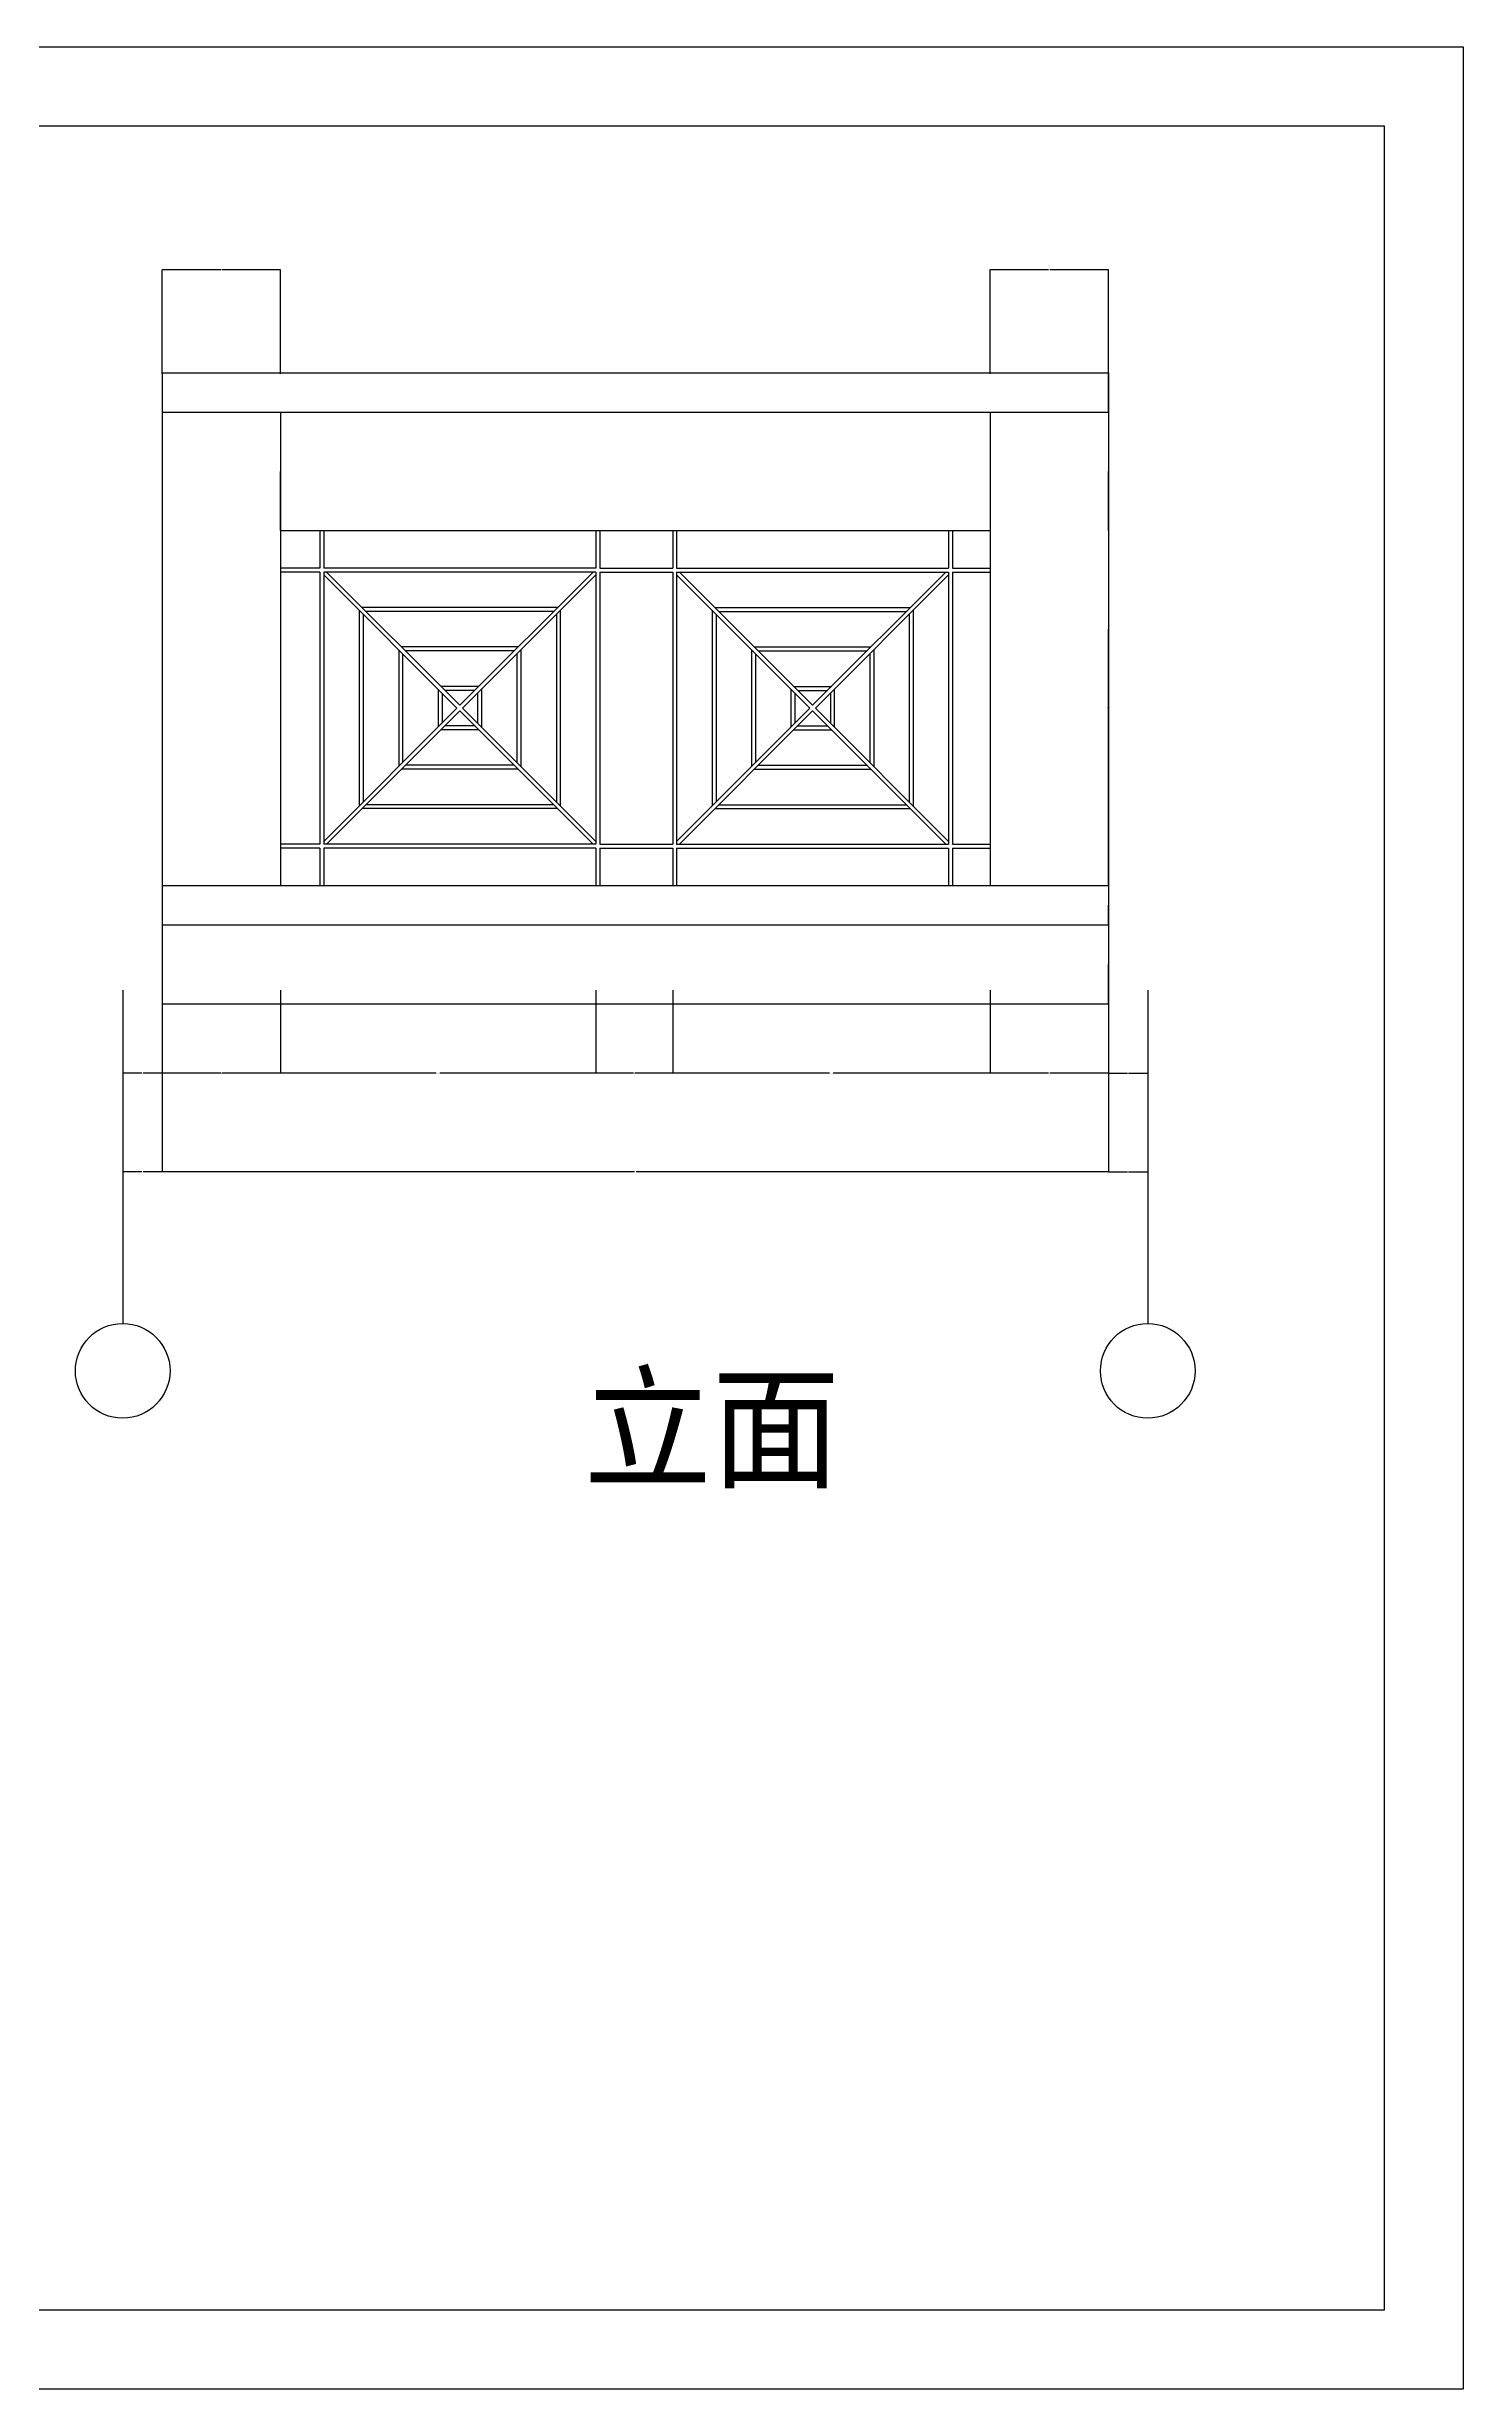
# Model space of a CAD drawing. Header units: metres. Extents: x -304948 to -288070, y -1095 to 10857.
# Drawn here: x -300136 to -296544, y -1095 to 4845 of the extents above; entities that cross this region are included whole.
import ezdxf

# ---------------------------------------------------------------- set-up
doc = ezdxf.new("R2010")
doc.units = ezdxf.units.M
for name, color, linetype in [('DIM', 3, 'Continuous'), ('TK', 143, 'Continuous'), ('WALL', 7, 'Continuous')]:
    doc.layers.add(name, color=color, linetype=linetype)
doc.dimstyles.get("Standard").update_dxf_attribs({"dimtxt": 2.5, "dimasz": 2.5, "dimexe": 1.25, "dimexo": 0.625, "dimtad": 1, "dimcen": 2.5, "dimazin": 3, "dimtfac": 1, "dimtmove": 0, "dimatfit": 3})

# ---------------------------------------------------------------- blocks, each defined once
blk = doc.blocks.new('*D134')
for p, q in [((-299843.81, 2418.27), (-299843.81, 1992.57)), ((-297443.81, 2418.27), (-297443.81, 1992.57)), ((-298645.81, 1992.57), (-299844.06, 1992.57)), ((-297443.56, 1992.57), (-298641.81, 1992.57))]:
    blk.add_line(p, q)
at = {"layer": 'Defpoints'}
for p in [(-299843.81, 2418.27), (-297443.81, 2418.27), (-297443.81, 1992.57)]:
    blk.add_point(p, dxfattribs=at)
at = {"layer": 'DIM', "insert": (-298643.81, 1992.57), "char_height": 1, "attachment_point": 5}
blk.add_mtext('2400', dxfattribs=at)
blk = doc.blocks.new('*D135')
for p, q in [((-297443.81, 2203.22), (-297443.81, 1992.57)), ((-297343.81, 2203.22), (-297343.81, 1992.57)), ((-297443.56, 1992.57), (-297395.31, 1992.57)), ((-297392.31, 1992.57), (-297344.06, 1992.57))]:
    blk.add_line(p, q)
at = {"layer": 'Defpoints'}
for p in [(-297443.81, 2203.22), (-297343.81, 2203.22), (-297443.81, 1992.57)]:
    blk.add_point(p, dxfattribs=at)
at = {"layer": 'DIM', "insert": (-297393.81, 1992.57), "char_height": 1, "attachment_point": 5}
blk.add_mtext('100', dxfattribs=at)
blk = doc.blocks.new('*D136')
for p, q in [((-297443.81, 2453.22), (-297443.81, 2242.57)), ((-297343.81, 2453.22), (-297343.81, 2242.57)), ((-297443.56, 2242.57), (-297395.31, 2242.57)), ((-297392.31, 2242.57), (-297344.06, 2242.57))]:
    blk.add_line(p, q)
at = {"layer": 'Defpoints'}
for p in [(-297443.81, 2453.22), (-297343.81, 2453.22), (-297443.81, 2242.57)]:
    blk.add_point(p, dxfattribs=at)
at = {"layer": 'DIM', "insert": (-297393.81, 2242.57), "char_height": 1, "attachment_point": 5}
blk.add_mtext('100', dxfattribs=at)
blk = doc.blocks.new('*D137')
for p, q in [((-297743.81, 2453.22), (-297743.81, 2242.57)), ((-297443.81, 2453.22), (-297443.81, 2242.57)), ((-297595.31, 2242.57), (-297744.06, 2242.57)), ((-297443.56, 2242.57), (-297592.31, 2242.57))]:
    blk.add_line(p, q)
at = {"layer": 'Defpoints'}
for p in [(-297743.81, 2453.22), (-297443.81, 2453.22), (-297443.81, 2242.57)]:
    blk.add_point(p, dxfattribs=at)
at = {"layer": 'DIM', "insert": (-297593.81, 2242.57), "char_height": 1, "attachment_point": 5}
blk.add_mtext('300', dxfattribs=at)
blk = doc.blocks.new('*D138')
for p, q in [((-297595.31, 4279.33), (-297744.06, 4279.33)), ((-297743.81, 4015.49), (-297743.81, 4279.33)), ((-297443.56, 4279.33), (-297592.31, 4279.33)), ((-297443.81, 4015.49), (-297443.81, 4279.33))]:
    blk.add_line(p, q)
at = {"layer": 'Defpoints'}
for p in [(-297443.81, 4279.33), (-297743.81, 4015.49), (-297443.81, 4015.49)]:
    blk.add_point(p, dxfattribs=at)
at = {"layer": 'DIM', "insert": (-297593.81, 4279.33), "char_height": 1, "attachment_point": 5}
blk.add_mtext('300', dxfattribs=at)
blk = doc.blocks.new('*D139')
for p, q in [((-299943.81, 2203.22), (-299943.81, 1992.57)), ((-299843.81, 2203.22), (-299843.81, 1992.57)), ((-299895.31, 1992.57), (-299944.06, 1992.57)), ((-299843.56, 1992.57), (-299892.31, 1992.57))]:
    blk.add_line(p, q)
at = {"layer": 'Defpoints'}
for p in [(-299943.81, 2203.22), (-299843.81, 2203.22), (-299843.81, 1992.57)]:
    blk.add_point(p, dxfattribs=at)
at = {"layer": 'DIM', "insert": (-299893.81, 1992.57), "char_height": 1, "attachment_point": 5}
blk.add_mtext('100', dxfattribs=at)
blk = doc.blocks.new('*D140')
for p, q in [((-299943.81, 2453.22), (-299943.81, 2242.57)), ((-299843.81, 2453.22), (-299843.81, 2242.57)), ((-299895.31, 2242.57), (-299944.06, 2242.57)), ((-299843.56, 2242.57), (-299892.31, 2242.57))]:
    blk.add_line(p, q)
at = {"layer": 'Defpoints'}
for p in [(-299943.81, 2453.22), (-299843.81, 2453.22), (-299843.81, 2242.57)]:
    blk.add_point(p, dxfattribs=at)
at = {"layer": 'DIM', "insert": (-299893.81, 2242.57), "char_height": 1, "attachment_point": 5}
blk.add_mtext('100', dxfattribs=at)
blk = doc.blocks.new('*D141')
for p, q in [((-299843.81, 2453.22), (-299843.81, 2242.57)), ((-299543.81, 2453.22), (-299543.81, 2242.57)), ((-299695.31, 2242.57), (-299844.06, 2242.57)), ((-299543.56, 2242.57), (-299692.31, 2242.57))]:
    blk.add_line(p, q)
at = {"layer": 'Defpoints'}
for p in [(-299843.81, 2453.22), (-299543.81, 2453.22), (-299543.81, 2242.57)]:
    blk.add_point(p, dxfattribs=at)
at = {"layer": 'DIM', "insert": (-299693.81, 2242.57), "char_height": 1, "attachment_point": 5}
blk.add_mtext('300', dxfattribs=at)
blk = doc.blocks.new('*D142')
for p, q in [((-299543.81, 2453.22), (-299543.81, 2242.57)), ((-298743.81, 2453.22), (-298743.81, 2242.57)), ((-299148.31, 2242.57), (-299544.06, 2242.57)), ((-298743.56, 2242.57), (-299139.31, 2242.57))]:
    blk.add_line(p, q)
at = {"layer": 'Defpoints'}
for p in [(-299543.81, 2453.22), (-298743.81, 2453.22), (-298743.81, 2242.57)]:
    blk.add_point(p, dxfattribs=at)
at = {"layer": 'DIM', "insert": (-299143.81, 2242.57), "char_height": 1, "attachment_point": 5}
blk.add_mtext('8X100=800', dxfattribs=at)
blk = doc.blocks.new('*D143')
for p, q in [((-298743.81, 2453.22), (-298743.81, 2242.57)), ((-298548.81, 2453.22), (-298548.81, 2242.57)), ((-298647.81, 2242.57), (-298744.06, 2242.57)), ((-298548.56, 2242.57), (-298644.81, 2242.57))]:
    blk.add_line(p, q)
at = {"layer": 'Defpoints'}
for p in [(-298743.81, 2453.22), (-298548.81, 2453.22), (-298548.81, 2242.57)]:
    blk.add_point(p, dxfattribs=at)
at = {"layer": 'DIM', "insert": (-298646.31, 2242.57), "char_height": 1, "attachment_point": 5}
blk.add_mtext('200', dxfattribs=at)
blk = doc.blocks.new('*D144')
for p, q in [((-298548.81, 2453.22), (-298548.81, 2242.57)), ((-297743.81, 2453.22), (-297743.81, 2242.57)), ((-298150.81, 2242.57), (-298549.06, 2242.57)), ((-297743.56, 2242.57), (-298141.81, 2242.57))]:
    blk.add_line(p, q)
at = {"layer": 'Defpoints'}
for p in [(-298548.81, 2453.22), (-297743.81, 2453.22), (-297743.81, 2242.57)]:
    blk.add_point(p, dxfattribs=at)
at = {"layer": 'DIM', "insert": (-298146.31, 2242.57), "char_height": 1, "attachment_point": 5}
blk.add_mtext('8X100=800', dxfattribs=at)
blk = doc.blocks.new('*D145')
for p, q in [((-299695.31, 4279.33), (-299844.06, 4279.33)), ((-299843.81, 4015.49), (-299843.81, 4279.33)), ((-299543.56, 4279.33), (-299692.31, 4279.33)), ((-299543.81, 4015.49), (-299543.81, 4279.33))]:
    blk.add_line(p, q)
at = {"layer": 'Defpoints'}
for p in [(-299543.81, 4279.33), (-299843.81, 4015.49), (-299543.81, 4015.49)]:
    blk.add_point(p, dxfattribs=at)
at = {"layer": 'DIM', "insert": (-299693.81, 4279.33), "char_height": 1, "attachment_point": 5}
blk.add_mtext('300', dxfattribs=at)
blk = doc.blocks.new('*D146')
for p, q in [((-299543.81, 3918.27), (-299543.81, 3768.27)), ((-299544.06, 3768.27), (-299544.31, 3768.27)), ((-299543.81, 3618.27), (-299543.81, 3768.27)), ((-299543.81, 3768.27), (-299543.81, 3768.27)), ((-299543.56, 3768.27), (-299543.31, 3768.27))]:
    blk.add_line(p, q)
at = {"layer": 'Defpoints'}
for p in [(-299543.81, 3918.27), (-299543.81, 3768.27), (-299543.81, 3618.27)]:
    blk.add_point(p, dxfattribs=at)
at = {"layer": 'DIM', "insert": (-299543.81, 3769.395), "char_height": 1, "attachment_point": 5}
blk.add_mtext('0', dxfattribs=at)
blk = doc.blocks.new('*D147')
for p, q in [((-297443.81, 4018.27), (-297443.81, 3368.27)), ((-297444.06, 3368.27), (-297444.31, 3368.27)), ((-297443.81, 2718.27), (-297443.81, 3368.27)), ((-297443.81, 3368.27), (-297443.81, 3368.27)), ((-297443.56, 3368.27), (-297443.31, 3368.27))]:
    blk.add_line(p, q)
at = {"layer": 'Defpoints'}
for p in [(-297443.81, 4018.27), (-297443.81, 3368.27), (-297443.81, 2718.27)]:
    blk.add_point(p, dxfattribs=at)
at = {"layer": 'DIM', "insert": (-297443.81, 3369.395), "char_height": 1, "attachment_point": 5}
blk.add_mtext('0', dxfattribs=at)
blk = doc.blocks.new('*D148')
for p, q in [((-297443.81, 3918.27), (-297443.81, 3768.27)), ((-297444.06, 3768.27), (-297444.31, 3768.27)), ((-297443.81, 3618.27), (-297443.81, 3768.27)), ((-297443.81, 3768.27), (-297443.81, 3768.27)), ((-297443.56, 3768.27), (-297443.31, 3768.27))]:
    blk.add_line(p, q)
at = {"layer": 'Defpoints'}
for p in [(-297443.81, 3918.27), (-297443.81, 3768.27), (-297443.81, 3618.27)]:
    blk.add_point(p, dxfattribs=at)
at = {"layer": 'DIM', "insert": (-297443.81, 3769.395), "char_height": 1, "attachment_point": 5}
blk.add_mtext('0', dxfattribs=at)
blk = doc.blocks.new('*D149')
for p, q in [((-297443.81, 3618.27), (-297443.81, 3168.27)), ((-297444.06, 3168.27), (-297444.31, 3168.27)), ((-297443.81, 2718.27), (-297443.81, 3168.27)), ((-297443.81, 3168.27), (-297443.81, 3168.27)), ((-297443.56, 3168.27), (-297443.31, 3168.27))]:
    blk.add_line(p, q)
at = {"layer": 'Defpoints'}
for p in [(-297443.81, 3618.27), (-297443.81, 3168.27), (-297443.81, 2718.27)]:
    blk.add_point(p, dxfattribs=at)
at = {"layer": 'DIM', "insert": (-297443.81, 3169.395), "char_height": 1, "attachment_point": 5}
blk.add_mtext('9X100=900', dxfattribs=at)
blk = doc.blocks.new('*D150')
for p, q in [((-297443.81, 2718.27), (-297443.81, 2668.27)), ((-297444.06, 2668.27), (-297444.31, 2668.27)), ((-297443.81, 2618.27), (-297443.81, 2668.27)), ((-297443.81, 2668.27), (-297443.81, 2668.27)), ((-297443.56, 2668.27), (-297443.31, 2668.27))]:
    blk.add_line(p, q)
at = {"layer": 'Defpoints'}
for p in [(-297443.81, 2718.27), (-297443.81, 2668.27), (-297443.81, 2618.27)]:
    blk.add_point(p, dxfattribs=at)
at = {"layer": 'DIM', "insert": (-297443.81, 2669.395), "char_height": 1, "attachment_point": 5}
blk.add_mtext('0', dxfattribs=at)
blk = doc.blocks.new('*D151')
for p, q in [((-297443.81, 2618.27), (-297443.81, 2518.27)), ((-297444.06, 2518.27), (-297444.31, 2518.27)), ((-297443.81, 2418.27), (-297443.81, 2518.27)), ((-297443.81, 2518.27), (-297443.81, 2518.27)), ((-297443.56, 2518.27), (-297443.31, 2518.27))]:
    blk.add_line(p, q)
at = {"layer": 'Defpoints'}
for p in [(-297443.81, 2618.27), (-297443.81, 2518.27), (-297443.81, 2418.27)]:
    blk.add_point(p, dxfattribs=at)
at = {"layer": 'DIM', "insert": (-297443.81, 2519.395), "char_height": 1, "attachment_point": 5}
blk.add_mtext('0', dxfattribs=at)
blk = doc.blocks.new('*D152')
for p, q in [((-297444.06, 4060.49), (-297444.31, 4060.49)), ((-297443.81, 3918.27), (-297443.81, 4060.49)), ((-297443.81, 4018.27), (-297443.81, 4060.49)), ((-297443.81, 4060.49), (-297443.81, 4060.49)), ((-297443.56, 4060.49), (-297443.31, 4060.49))]:
    blk.add_line(p, q)
at = {"layer": 'Defpoints'}
for p in [(-297443.81, 4060.49), (-297443.81, 4018.27), (-297443.81, 3918.27)]:
    blk.add_point(p, dxfattribs=at)
at = {"layer": 'DIM', "insert": (-297443.81, 4061.615), "char_height": 1, "attachment_point": 5}
blk.add_mtext('0', dxfattribs=at)

msp = doc.modelspace()

# ---------------------------------------------------------------- linework, layer by layer
at = {"layer": 'DIM'}
for p, q in [((-299943.81, 2305.37), (-299943.81, 1607.52)), ((-297343.81, 2305.37), (-297343.81, 1607.52))]:
    msp.add_line(p, q, dxfattribs=at)
for centre in [(-299943.81, 1487.52), (-297343.81, 1487.52)]:
    msp.add_circle(centre, 120, dxfattribs=at)
at = {"layer": 'TK'}
for points in [[(-304943.81, -1094.87), (-304943.81, 4845.13), (-296543.81, 4845.13), (-296543.81, -1094.87)], [(-304443.81, -894.87), (-304443.81, 4645.13), (-296743.81, 4645.13), (-296743.81, -894.87)]]:
    msp.add_lwpolyline(points, close=True, dxfattribs=at)
msp.add_lwpolyline([(-304443.81, 4645.13), (-296743.81, 4645.13), (-296743.81, -894.87), (-304443.81, -894.87), (-304443.81, 4645.13)], dxfattribs=at)
at = {"layer": 'WALL'}
for p, q in [((-299843.81, 4018.27), (-297443.81, 4018.27)), ((-299843.81, 4018.27), (-299843.81, 2418.27)), ((-297443.81, 4018.27), (-297443.81, 2418.27)), ((-299843.81, 3918.27), (-297443.81, 3918.27)), ((-299543.81, 3918.27), (-299543.81, 2718.27)), ((-297743.81, 3918.27), (-297743.81, 2718.27)), ((-299543.81, 3618.27), (-297743.81, 3618.27)), ((-299443.81, 3618.27), (-299443.81, 3523.27)), ((-299433.81, 3618.27), (-299433.81, 3523.27)), ((-298743.81, 3618.27), (-298743.81, 3523.27)), ((-298733.81, 3618.27), (-298733.81, 3523.27)), ((-298548.81, 3618.27), (-298548.81, 3523.27)), ((-298538.81, 3618.27), (-298538.81, 3523.27)), ((-297848.81, 3618.27), (-297848.81, 3523.27)), ((-297838.81, 3618.27), (-297838.81, 3523.27)), ((-299443.81, 3523.27), (-299543.81, 3523.27)), ((-299443.81, 3513.27), (-299543.81, 3513.27)), ((-299443.81, 3513.27), (-299443.81, 2823.27)), ((-298743.81, 3523.27), (-299433.81, 3523.27)), ((-298743.81, 3513.27), (-299433.81, 3513.27)), ((-299433.81, 3513.27), (-299433.81, 2823.27)), ((-299433.81, 3506.2), (-299095.88, 3168.27)), ((-299426.74, 3513.27), (-299088.81, 3175.34)), ((-299088.81, 3175.34), (-298750.88, 3513.27)), ((-299081.74, 3168.27), (-298743.81, 3506.2)), ((-298743.81, 3513.27), (-298743.81, 2823.27)), ((-298733.81, 3523.27), (-298548.81, 3523.27)), ((-298733.81, 3513.27), (-298733.81, 2823.27)), ((-298733.81, 3513.27), (-298548.81, 3513.27)), ((-298548.81, 3513.27), (-298548.81, 2823.27)), ((-298538.81, 3523.27), (-297848.81, 3523.27)), ((-298538.81, 3513.27), (-297848.81, 3513.27)), ((-298538.81, 3513.27), (-298538.81, 2823.27)), ((-298200.88, 3168.27), (-298538.81, 3506.2)), ((-298193.81, 3175.34), (-298531.74, 3513.27)), ((-297855.88, 3513.27), (-298193.81, 3175.34)), ((-297848.81, 3506.2), (-298186.74, 3168.27)), ((-297848.81, 3513.27), (-297848.81, 2823.27)), ((-297838.81, 3523.27), (-297743.81, 3523.27)), ((-297838.81, 3513.27), (-297743.81, 3513.27)), ((-297838.81, 3513.27), (-297838.81, 2823.27)), ((-299343.81, 3416.2), (-299343.81, 2920.34)), ((-298840.88, 3423.27), (-299336.74, 3423.27)), ((-299333.81, 3406.2), (-299333.81, 2930.34)), ((-298850.88, 3413.27), (-299326.74, 3413.27)), ((-298843.81, 3406.2), (-298843.81, 2930.34)), ((-298833.81, 3416.2), (-298833.81, 2920.34)), ((-298448.81, 3416.2), (-298448.81, 2920.34)), ((-298441.74, 3423.27), (-297945.88, 3423.27)), ((-298438.81, 3406.2), (-298438.81, 2930.34)), ((-298431.74, 3413.27), (-297955.88, 3413.27)), ((-297948.81, 3406.2), (-297948.81, 2930.34)), ((-297938.81, 3416.2), (-297938.81, 2920.34)), ((-299243.81, 3316.2), (-299243.81, 3020.34)), ((-298940.88, 3323.27), (-299236.74, 3323.27)), ((-299233.81, 3306.2), (-299233.81, 3030.34)), ((-298950.88, 3313.27), (-299226.74, 3313.27)), ((-298943.81, 3306.2), (-298943.81, 3030.34)), ((-298933.81, 3316.2), (-298933.81, 3020.34)), ((-298348.81, 3316.2), (-298348.81, 3020.34)), ((-298341.74, 3323.27), (-298045.88, 3323.27)), ((-298338.81, 3306.2), (-298338.81, 3030.34)), ((-298331.74, 3313.27), (-298055.88, 3313.27)), ((-298048.81, 3306.2), (-298048.81, 3030.34)), ((-298038.81, 3316.2), (-298038.81, 3020.34)), ((-299143.81, 3216.2), (-299143.81, 3120.34)), ((-299040.88, 3223.27), (-299136.74, 3223.27)), ((-299050.88, 3213.27), (-299126.74, 3213.27)), ((-299033.81, 3216.2), (-299033.81, 3120.34)), ((-298248.81, 3216.2), (-298248.81, 3120.34)), ((-298241.74, 3223.27), (-298145.88, 3223.27)), ((-298231.74, 3213.27), (-298155.88, 3213.27)), ((-298138.81, 3216.2), (-298138.81, 3120.34)), ((-299433.81, 2830.34), (-299095.88, 3168.27)), ((-299426.74, 2823.27), (-299088.81, 3161.2)), ((-299133.81, 3206.2), (-299133.81, 3130.34)), ((-299088.81, 3161.2), (-298750.88, 2823.27)), ((-299081.74, 3168.27), (-298743.81, 2830.34)), ((-299043.81, 3206.2), (-299043.81, 3130.34)), ((-298200.88, 3168.27), (-298538.81, 2830.34)), ((-298193.81, 3161.2), (-298531.74, 2823.27)), ((-298238.81, 3206.2), (-298238.81, 3130.34)), ((-297855.88, 2823.27), (-298193.81, 3161.2)), ((-297848.81, 2830.34), (-298186.74, 3168.27)), ((-298148.81, 3206.2), (-298148.81, 3130.34)), ((-299040.88, 3113.27), (-299136.74, 3113.27)), ((-299050.88, 3123.27), (-299126.74, 3123.27)), ((-298241.74, 3113.27), (-298145.88, 3113.27)), ((-298231.74, 3123.27), (-298155.88, 3123.27)), ((-298940.88, 3013.27), (-299236.74, 3013.27)), ((-298950.88, 3023.27), (-299226.74, 3023.27)), ((-298341.74, 3013.27), (-298045.88, 3013.27)), ((-298331.74, 3023.27), (-298055.88, 3023.27)), ((-298840.88, 2913.27), (-299336.74, 2913.27)), ((-298850.88, 2923.27), (-299326.74, 2923.27)), ((-298441.74, 2913.27), (-297945.88, 2913.27)), ((-298431.74, 2923.27), (-297955.88, 2923.27)), ((-299443.81, 2823.27), (-299543.81, 2823.27)), ((-299443.81, 2813.27), (-299543.81, 2813.27)), ((-299443.81, 2813.27), (-299443.81, 2718.27)), ((-298743.81, 2823.27), (-299433.81, 2823.27)), ((-298743.81, 2813.27), (-299433.81, 2813.27)), ((-299433.81, 2813.27), (-299433.81, 2718.27)), ((-298743.81, 2813.27), (-298743.81, 2718.27)), ((-298733.81, 2823.27), (-298548.81, 2823.27)), ((-298733.81, 2813.27), (-298733.81, 2718.27)), ((-298733.81, 2813.27), (-298548.81, 2813.27)), ((-298548.81, 2813.27), (-298548.81, 2718.27)), ((-298538.81, 2823.27), (-297848.81, 2823.27)), ((-298538.81, 2813.27), (-297848.81, 2813.27)), ((-298538.81, 2813.27), (-298538.81, 2718.27)), ((-297848.81, 2813.27), (-297848.81, 2718.27)), ((-297838.81, 2823.27), (-297743.81, 2823.27)), ((-297838.81, 2813.27), (-297838.81, 2718.27)), ((-297838.81, 2813.27), (-297743.81, 2813.27)), ((-299843.81, 2718.27), (-297443.81, 2718.27)), ((-299843.81, 2618.27), (-297443.81, 2618.27)), ((-299843.81, 2418.27), (-297443.81, 2418.27))]:
    msp.add_line(p, q, dxfattribs=at)

# ---------------------------------------------------------------- texts
msp.add_text('立面', height=250).set_placement((-298774.67, 1217.06))

# ---------------------------------------------------------------- dimensions: what is measured, and where the dimension line sits
at = {"layer": 'DIM'}
for base, p1, p2, picture, middle in [((-299543.81, 4279.33), (-299543.81, 4015.49), (-299843.81, 4015.49), '*D145', (-299693.81, 4279.33)), ((-297443.81, 4279.33), (-297443.81, 4015.49), (-297743.81, 4015.49), '*D138', (-297593.81, 4279.33)), ((-297443.81, 4060.49), (-297443.81, 3918.27), (-297443.81, 4018.27), '*D152', (-297443.81, 4061.615)), ((-297443.81, 3368.27), (-297443.81, 2718.27), (-297443.81, 4018.27), '*D147', (-297443.81, 3369.395)), ((-299543.81, 3768.27), (-299543.81, 3918.27), (-299543.81, 3618.27), '*D146', (-299543.81, 3769.395)), ((-297443.81, 3768.27), (-297443.81, 3618.27), (-297443.81, 3918.27), '*D148', (-297443.81, 3769.395)), ((-297443.81, 2668.27), (-297443.81, 2618.27), (-297443.81, 2718.27), '*D150', (-297443.81, 2669.395)), ((-297443.81, 2518.27), (-297443.81, 2418.27), (-297443.81, 2618.27), '*D151', (-297443.81, 2519.395)), ((-299843.81, 2242.57), (-299843.81, 2453.22), (-299943.81, 2453.22), '*D140', (-299893.81, 2242.57)), ((-299543.81, 2242.57), (-299543.81, 2453.22), (-299843.81, 2453.22), '*D141', (-299693.81, 2242.57)), ((-297443.81, 2242.57), (-297443.81, 2453.22), (-297743.81, 2453.22), '*D137', (-297593.81, 2242.57)), ((-297443.81, 2242.57), (-297443.81, 2453.22), (-297343.81, 2453.22), '*D136', (-297393.81, 2242.57)), ((-297443.81, 1992.57), (-297443.81, 2418.27), (-299843.81, 2418.27), '*D134', (-298643.81, 1992.57)), ((-299843.81, 1992.57), (-299843.81, 2203.22), (-299943.81, 2203.22), '*D139', (-299893.81, 1992.57)), ((-297443.81, 1992.57), (-297443.81, 2203.22), (-297343.81, 2203.22), '*D135', (-297393.81, 1992.57))]:
    dim = msp.add_linear_dim(base=base, p1=p1, p2=p2, dimstyle='Standard', dxfattribs=at)
    dim.commit()
    dim.dimension.update_dxf_attribs({"geometry": picture, "text_midpoint": middle})
for base, p1, p2, text, picture, middle in [((-297443.81, 3168.27), (-297443.81, 2718.27), (-297443.81, 3618.27), '9X100=900', '*D149', (-297443.81, 3169.395)), ((-298743.81, 2242.57), (-298743.81, 2453.22), (-299543.81, 2453.22), '8X100=800', '*D142', (-299143.81, 2242.57)), ((-298548.81, 2242.57), (-298548.81, 2453.22), (-298743.81, 2453.22), '200', '*D143', (-298646.31, 2242.57)), ((-297743.81, 2242.57), (-297743.81, 2453.22), (-298548.81, 2453.22), '8X100=800', '*D144', (-298146.31, 2242.57))]:
    dim = msp.add_linear_dim(base=base, p1=p1, p2=p2, text=text, dimstyle='Standard', dxfattribs=at)
    dim.commit()
    dim.dimension.update_dxf_attribs({"geometry": picture, "text_midpoint": middle})

doc.saveas('drawing.dxf')
